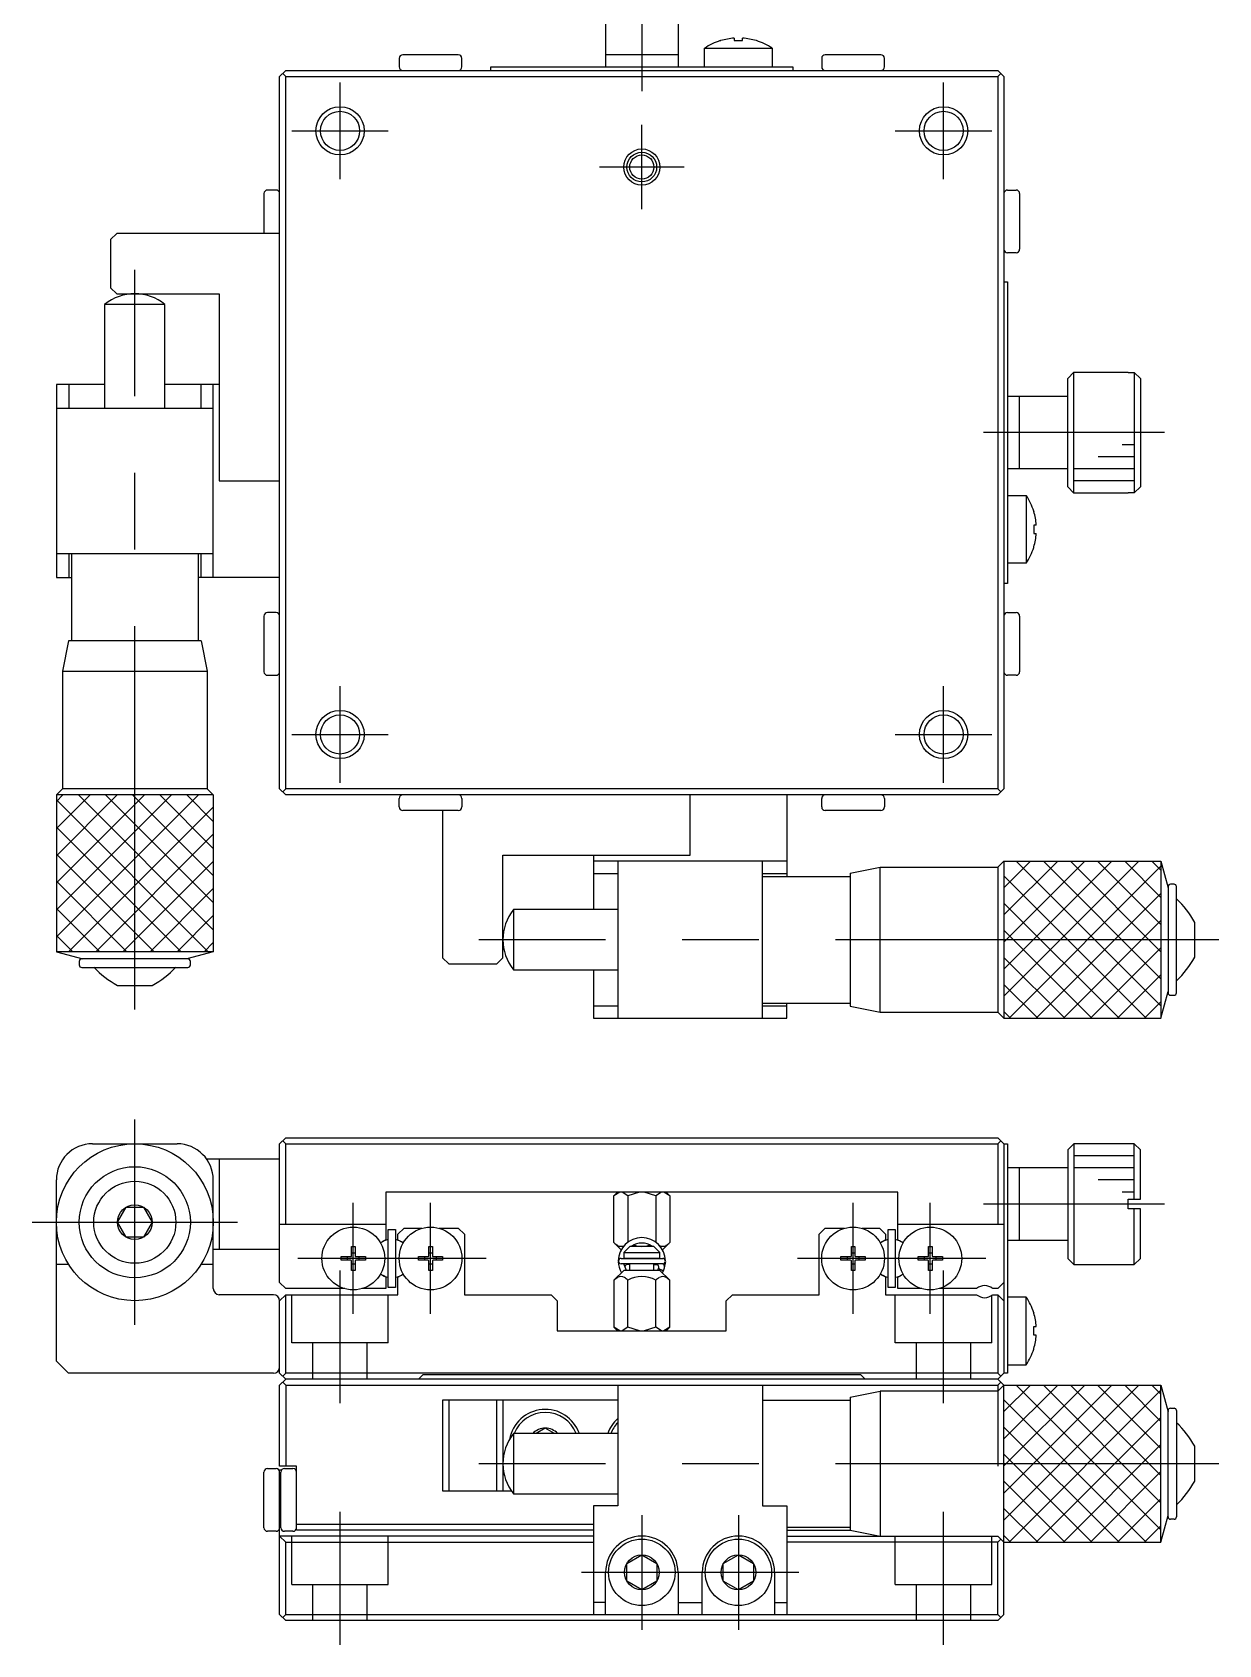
# Model space of a CAD drawing. Extents: x 1 to 335, y -2 to 215.
# Drawn here: x 63.4 to 161.7, y 8.5 to 142 of the extents above; entities that cross this region are included whole.
import ezdxf

# ---------------------------------------------------------------- set-up
doc = ezdxf.new("R2010")
doc.units = 0
doc.linetypes.add('CENTER', pattern=[50.8, 31.75, -6.35, 6.35, -6.35])
doc.linetypes.add('DASHED', pattern=[19.05, 12.7, -6.35])
doc.layers.get('0').update_dxf_attribs({"linetype": 'CONTINUOUS'})
doc.layers.add('CENTER', color=1, linetype='CENTER')

msp = doc.modelspace()

# ---------------------------------------------------------------- linework, layer by layer
at = {"color": 7, "linetype": 'CONTINUOUS'}
for p, q in [((110.89, 144.17), (110.89, 139.17)), ((116.89, 144.17), (116.89, 139.17)), ((119.09, 139.17), (119.09, 140.71)), ((119.09, 140.71), (124.69, 140.71)), ((120.39, 141.34), (120.44, 141.34)), ((121.54, 141.55), (121.54, 141.34)), ((121.54, 141.34), (122.24, 141.34)), ((122.24, 141.34), (122.24, 141.55)), ((123.39, 141.34), (123.35, 141.34)), ((124.69, 140.71), (124.69, 139.17)), ((93.79, 139.87), (93.79, 139.17)), ((98.69, 140.17), (94.09, 140.17)), ((98.99, 139.17), (98.99, 139.87)), ((101.39, 138.87), (101.39, 139.17)), ((101.39, 139.17), (126.39, 139.17)), ((116.89, 140.17), (110.89, 140.17)), ((126.39, 139.17), (126.39, 138.87)), ((128.79, 139.87), (128.79, 139.17)), ((133.69, 140.17), (129.09, 140.17)), ((133.99, 139.17), (133.99, 139.87)), ((83.89, 138.37), (84.39, 138.87)), ((83.89, 79.37), (83.89, 138.37)), ((84.39, 138.37), (84.14, 138.62)), ((84.39, 138.87), (143.39, 138.87)), ((84.39, 79.37), (84.39, 138.37)), ((84.39, 138.37), (143.39, 138.37)), ((143.39, 138.87), (143.89, 138.37)), ((143.39, 138.37), (143.64, 138.62)), ((143.39, 138.37), (143.39, 79.37)), ((143.89, 138.37), (143.89, 79.37)), ((82.59, 128.67), (82.59, 125.37)), ((83.59, 128.97), (82.89, 128.97)), ((144.19, 128.97), (144.89, 128.97)), ((145.19, 128.67), (145.19, 124.07)), ((70.39, 125.37), (69.89, 124.87)), ((69.89, 124.87), (69.89, 120.87)), ((83.89, 125.37), (70.39, 125.37)), ((144.89, 123.77), (144.19, 123.77)), ((69.89, 120.87), (70.39, 120.37)), ((70.39, 120.37), (78.89, 120.37)), ((78.89, 120.37), (78.89, 104.87)), ((143.89, 121.37), (144.19, 121.37)), ((144.19, 121.37), (144.19, 96.37)), ((74.39, 119.49), (69.39, 119.49)), ((69.39, 119.49), (69.39, 110.87)), ((74.39, 110.87), (74.39, 119.49)), ((149.19, 113.37), (149.69, 113.87)), ((149.69, 103.87), (149.69, 113.87)), ((149.69, 113.87), (154.19, 113.87)), ((154.19, 113.87), (154.19, 113.86)), ((154.19, 113.86), (154.69, 113.86)), ((154.69, 113.86), (154.69, 103.89)), ((154.69, 113.86), (155.19, 113.35)), ((69.39, 112.87), (65.39, 112.87)), ((65.39, 112.87), (65.39, 96.87)), ((66.42, 112.87), (66.42, 110.87)), ((78.89, 112.87), (74.39, 112.87)), ((77.37, 112.87), (77.37, 110.87)), ((78.39, 96.87), (78.39, 112.87)), ((149.19, 104.37), (149.19, 113.37)), ((155.19, 113.35), (155.19, 104.39)), ((78.39, 110.87), (65.39, 110.87)), ((149.19, 111.87), (144.19, 111.87)), ((145.19, 105.87), (145.19, 111.87)), ((149.19, 105.87), (144.19, 105.87)), ((78.89, 104.87), (83.89, 104.87)), ((149.69, 103.87), (149.19, 104.37)), ((155.19, 104.39), (154.69, 103.89)), ((144.19, 103.67), (145.74, 103.67)), ((145.74, 103.67), (145.74, 98.07)), ((154.19, 103.87), (149.69, 103.87)), ((154.69, 103.89), (154.19, 103.89)), ((154.19, 103.89), (154.19, 103.87)), ((146.36, 102.37), (146.36, 102.33)), ((146.57, 101.22), (146.36, 101.22)), ((146.36, 101.22), (146.36, 100.52)), ((146.36, 100.52), (146.57, 100.52)), ((65.39, 98.87), (78.39, 98.87)), ((66.42, 98.87), (66.42, 96.87)), ((66.64, 98.87), (66.64, 91.62)), ((77.14, 98.87), (77.14, 91.62)), ((77.37, 98.87), (77.37, 96.87)), ((146.36, 99.37), (146.36, 99.41)), ((145.74, 98.07), (144.19, 98.07)), ((65.39, 96.87), (66.64, 96.87)), ((83.89, 96.87), (77.14, 96.87)), ((144.19, 96.37), (143.89, 96.37)), ((82.59, 93.67), (82.59, 89.07)), ((83.59, 93.97), (82.89, 93.97)), ((144.19, 93.97), (144.89, 93.97)), ((145.19, 93.67), (145.19, 89.07)), ((66.39, 91.62), (65.89, 89.12)), ((77.39, 91.62), (66.39, 91.62)), ((77.39, 91.62), (77.89, 89.12)), ((65.89, 89.12), (65.89, 79.37)), ((65.89, 89.12), (77.89, 89.12)), ((77.89, 89.12), (77.89, 79.37)), ((82.89, 88.77), (83.59, 88.77)), ((144.89, 88.77), (144.19, 88.77)), ((65.89, 79.37), (65.39, 78.87)), ((65.39, 78.87), (65.39, 65.87)), ((78.39, 78.87), (65.39, 78.87)), ((77.89, 79.37), (65.89, 79.37)), ((77.89, 79.37), (78.39, 78.87)), ((78.39, 78.87), (78.39, 65.87)), ((84.39, 78.87), (83.89, 79.37)), ((84.39, 79.37), (84.14, 79.12)), ((143.39, 79.37), (84.39, 79.37)), ((143.39, 78.87), (84.39, 78.87)), ((117.89, 73.87), (117.89, 78.87)), ((125.89, 78.87), (125.89, 72.12)), ((143.39, 79.37), (143.64, 79.12)), ((143.89, 79.37), (143.39, 78.87)), ((93.79, 77.87), (93.79, 78.57)), ((98.69, 77.57), (94.09, 77.57)), ((97.39, 77.57), (97.39, 65.37)), ((98.99, 78.57), (98.99, 77.87)), ((128.79, 77.87), (128.79, 78.57)), ((133.69, 77.57), (129.09, 77.57)), ((133.99, 78.57), (133.99, 77.87)), ((102.39, 65.37), (102.39, 73.87)), ((102.39, 73.87), (117.89, 73.87)), ((109.89, 73.87), (109.89, 69.37)), ((125.89, 73.37), (109.89, 73.37)), ((109.89, 72.35), (111.89, 72.35)), ((111.89, 73.37), (111.89, 60.37)), ((123.89, 60.37), (123.89, 73.37)), ((123.89, 72.35), (125.89, 72.35)), ((131.14, 72.37), (133.64, 72.87)), ((131.14, 72.37), (131.14, 61.37)), ((133.64, 72.87), (143.39, 72.87)), ((133.64, 60.87), (133.64, 72.87)), ((143.39, 72.87), (143.89, 73.37)), ((143.39, 72.87), (143.39, 60.87)), ((143.89, 73.37), (156.89, 73.37)), ((143.89, 73.37), (143.89, 60.37)), ((156.89, 73.37), (157.48, 71.17)), ((156.89, 73.37), (156.89, 60.37)), ((123.89, 72.12), (131.14, 72.12)), ((157.48, 71.27), (157.48, 62.47)), ((157.98, 71.47), (157.68, 71.47)), ((158.18, 62.47), (158.18, 71.27)), ((103.27, 69.37), (103.27, 64.37)), ((111.89, 69.37), (103.27, 69.37)), ((159.69, 65.43), (159.69, 68.31)), ((65.39, 65.87), (67.59, 65.28)), ((78.39, 65.87), (65.39, 65.87)), ((78.39, 65.87), (76.19, 65.28)), ((67.29, 65.08), (67.29, 64.78)), ((76.29, 65.28), (67.49, 65.28)), ((67.49, 64.58), (76.29, 64.58)), ((76.49, 64.78), (76.49, 65.08)), ((97.39, 65.37), (97.89, 64.87)), ((97.89, 64.87), (101.89, 64.87)), ((101.89, 64.87), (102.39, 65.37)), ((103.27, 64.37), (111.89, 64.37)), ((109.89, 64.37), (109.89, 60.37)), ((70.45, 63.07), (73.34, 63.07)), ((123.89, 61.62), (131.14, 61.62)), ((125.89, 60.37), (125.89, 61.62)), ((156.89, 60.37), (157.48, 62.57)), ((157.68, 62.27), (157.98, 62.27)), ((109.89, 61.39), (111.89, 61.39)), ((109.89, 60.37), (125.89, 60.37)), ((123.89, 61.39), (125.89, 61.39)), ((131.14, 61.37), (133.64, 60.87)), ((133.64, 60.87), (143.39, 60.87)), ((143.39, 60.87), (143.89, 60.37)), ((143.89, 60.37), (156.89, 60.37)), ((68.39, 49.97), (75.39, 49.97)), ((83.89, 49.97), (84.39, 50.47)), ((83.89, 38.47), (83.89, 49.97)), ((84.39, 49.97), (84.14, 50.22)), ((84.39, 50.47), (143.39, 50.47)), ((84.39, 43.27), (84.39, 49.97)), ((84.39, 49.97), (143.39, 49.97)), ((143.39, 50.47), (143.89, 49.97)), ((143.39, 49.97), (143.64, 50.22)), ((143.39, 49.97), (143.39, 43.27)), ((143.89, 49.97), (144.19, 49.97)), ((143.89, 49.97), (143.89, 30.97)), ((144.19, 49.97), (144.19, 30.97)), ((149.69, 49.97), (149.19, 49.47)), ((149.19, 49.47), (149.19, 40.47)), ((149.69, 49.97), (149.69, 39.97)), ((154.69, 49.97), (149.69, 49.97)), ((154.69, 45.37), (154.69, 49.97)), ((155.19, 49.47), (154.69, 49.97)), ((155.19, 45.37), (155.19, 49.47)), ((77.83, 48.72), (83.89, 48.72)), ((78.89, 48.72), (78.89, 41.22)), ((65.39, 31.97), (65.39, 46.97)), ((78.39, 37.97), (78.39, 46.97)), ((149.19, 47.97), (144.19, 47.97)), ((145.19, 41.97), (145.19, 47.97)), ((135.09, 45.97), (92.69, 45.97)), ((92.69, 45.97), (92.69, 42.02)), ((112.06, 45.97), (111.58, 45.67)), ((111.58, 45.67), (111.88, 45.97)), ((111.58, 41.78), (111.58, 45.67)), ((112.74, 45.67), (112.26, 45.97)), ((113.7, 45.97), (112.74, 45.67)), ((112.74, 45.67), (112.74, 41.82)), ((115.05, 45.67), (114.09, 45.97)), ((115.53, 45.97), (115.05, 45.67)), ((115.05, 45.67), (115.05, 41.82)), ((116.2, 45.67), (115.72, 45.97)), ((115.9, 45.97), (116.2, 45.67)), ((116.2, 45.67), (116.2, 41.78)), ((135.09, 42.02), (135.09, 45.97)), ((70.45, 43.47), (71.17, 44.72)), ((71.17, 44.72), (72.62, 44.72)), ((72.62, 44.72), (73.34, 43.47)), ((154.19, 44.57), (154.19, 45.37)), ((154.19, 45.37), (155.19, 45.37)), ((155.19, 44.57), (154.19, 44.57)), ((154.69, 39.97), (154.69, 44.57)), ((155.19, 40.47), (155.19, 44.57)), ((71.17, 42.22), (70.45, 43.47)), ((73.34, 43.47), (72.62, 42.22)), ((92.69, 43.27), (83.89, 43.27)), ((92.89, 38.07), (92.89, 42.87)), ((92.89, 42.87), (93.49, 42.87)), ((93.49, 42.87), (93.49, 38.07)), ((93.69, 42.47), (94.19, 42.97)), ((94.19, 42.97), (95.68, 42.97)), ((97.11, 42.97), (98.69, 42.97)), ((98.69, 42.97), (99.19, 42.47)), ((128.59, 42.47), (129.09, 42.97)), ((129.09, 42.97), (130.68, 42.97)), ((132.11, 42.97), (133.59, 42.97)), ((133.59, 42.97), (134.09, 42.47)), ((134.29, 38.07), (134.29, 42.87)), ((134.29, 42.87), (134.89, 42.87)), ((134.89, 42.87), (134.89, 38.07)), ((143.89, 43.27), (135.09, 43.27)), ((72.62, 42.22), (71.17, 42.22)), ((89.85, 40.68), (89.85, 41.47)), ((89.85, 41.47), (90.14, 41.47)), ((90.14, 41.47), (90.14, 40.68)), ((92.69, 42.02), (92.47, 41.89)), ((93.69, 42.02), (93.69, 42.47)), ((93.69, 42.02), (93.99, 41.85)), ((96.25, 40.68), (96.25, 41.47)), ((96.25, 41.47), (96.54, 41.47)), ((96.54, 41.47), (96.54, 40.68)), ((99.19, 42.47), (99.19, 37.47)), ((112.18, 41.18), (111.58, 41.78)), ((112.89, 41.47), (112.39, 40.97)), ((114.89, 41.47), (112.89, 41.47)), ((115.39, 40.97), (114.89, 41.47)), ((116.2, 41.78), (115.6, 41.18)), ((128.59, 37.47), (128.59, 42.47)), ((131.25, 40.68), (131.25, 41.47)), ((131.25, 41.47), (131.54, 41.47)), ((131.54, 41.47), (131.54, 40.68)), ((134.09, 42.02), (133.87, 41.89)), ((134.09, 42.47), (134.09, 42.02)), ((135.09, 42.02), (135.39, 41.85)), ((137.65, 40.68), (137.65, 41.47)), ((137.65, 41.47), (137.94, 41.47)), ((137.94, 41.47), (137.94, 40.68)), ((149.19, 41.97), (144.19, 41.97)), ((83.89, 41.22), (78.39, 41.22)), ((88.99, 40.33), (88.99, 40.62)), ((88.99, 40.62), (89.79, 40.62)), ((89.79, 40.33), (88.99, 40.33)), ((89.52, 40.33), (89.52, 40.62)), ((89.85, 40.94), (90.14, 40.94)), ((89.85, 39.47), (89.85, 40.27)), ((90.14, 40.27), (90.14, 39.47)), ((90.2, 40.62), (90.99, 40.62)), ((90.99, 40.33), (90.2, 40.33)), ((90.46, 40.62), (90.46, 40.33)), ((90.99, 40.62), (90.99, 40.33)), ((95.39, 40.33), (95.39, 40.62)), ((95.39, 40.62), (96.19, 40.62)), ((96.19, 40.33), (95.39, 40.33)), ((95.92, 40.33), (95.92, 40.62)), ((96.25, 40.94), (96.54, 40.94)), ((96.25, 39.47), (96.25, 40.27)), ((96.54, 40.27), (96.54, 39.47)), ((96.6, 40.62), (97.39, 40.62)), ((97.39, 40.33), (96.6, 40.33)), ((96.86, 40.62), (96.86, 40.33)), ((97.39, 40.62), (97.39, 40.33)), ((112.17, 40.47), (115.62, 40.47)), ((112.39, 40.97), (115.39, 40.97)), ((112.39, 40.97), (112.39, 40.47)), ((115.39, 40.47), (112.39, 40.47)), ((115.39, 40.47), (115.39, 40.97)), ((115.84, 40.21), (115.74, 39.7)), ((130.39, 40.33), (130.39, 40.62)), ((130.39, 40.62), (131.19, 40.62)), ((131.19, 40.33), (130.39, 40.33)), ((130.92, 40.33), (130.92, 40.62)), ((131.25, 40.94), (131.54, 40.94)), ((131.25, 39.47), (131.25, 40.27)), ((131.54, 40.27), (131.54, 39.47)), ((131.6, 40.62), (132.39, 40.62)), ((132.39, 40.33), (131.6, 40.33)), ((131.86, 40.62), (131.86, 40.33)), ((132.39, 40.62), (132.39, 40.33)), ((136.79, 40.33), (136.79, 40.62)), ((136.79, 40.62), (137.59, 40.62)), ((137.59, 40.33), (136.79, 40.33)), ((137.32, 40.33), (137.32, 40.62)), ((137.65, 40.94), (137.94, 40.94)), ((137.65, 39.47), (137.65, 40.27)), ((137.94, 40.27), (137.94, 39.47)), ((138, 40.62), (138.79, 40.62)), ((138.79, 40.33), (138, 40.33)), ((138.26, 40.62), (138.26, 40.33)), ((138.79, 40.62), (138.79, 40.33)), ((149.19, 40.47), (149.69, 39.97)), ((154.69, 39.97), (155.19, 40.47)), ((66.42, 39.97), (65.39, 39.97)), ((78.39, 39.97), (77.37, 39.97)), ((90.14, 40), (89.85, 40)), ((90.14, 39.47), (89.85, 39.47)), ((92.69, 38.92), (92.47, 39.05)), ((92.69, 38.92), (92.69, 37.97)), ((93.69, 38.92), (93.99, 39.09)), ((93.69, 37.47), (93.69, 38.92)), ((96.54, 40), (96.25, 40)), ((96.54, 39.47), (96.25, 39.47)), ((112.39, 39.47), (111.58, 38.66)), ((115.62, 40.02), (112.17, 40.02)), ((115.39, 39.47), (112.39, 39.47)), ((112.61, 39.47), (112.41, 40.02)), ((112.89, 39.97), (112.61, 39.97)), ((112.89, 39.47), (112.89, 40.02)), ((114.89, 39.47), (114.89, 40.02)), ((114.89, 39.97), (115.18, 39.97)), ((115.18, 39.47), (115.27, 39.65)), ((115.27, 39.64), (115.27, 39.65)), ((115.28, 39.63), (115.27, 39.64)), ((115.27, 39.64), (115.27, 39.64)), ((115.29, 39.62), (115.28, 39.63)), ((115.28, 39.63), (115.28, 39.63)), ((115.3, 39.61), (115.29, 39.62)), ((115.31, 39.61), (115.3, 39.61)), ((115.32, 39.6), (115.31, 39.61)), ((115.33, 39.6), (115.32, 39.6)), ((115.33, 39.59), (115.33, 39.6)), ((115.35, 39.59), (115.33, 39.59)), ((115.38, 39.57), (115.35, 39.59)), ((115.41, 39.55), (115.38, 39.57)), ((116.2, 38.66), (115.39, 39.47)), ((115.44, 39.54), (115.41, 39.55)), ((115.48, 39.52), (115.44, 39.54)), ((115.51, 39.51), (115.48, 39.52)), ((115.55, 39.49), (115.51, 39.51)), ((115.58, 39.48), (115.55, 39.49)), ((115.6, 39.48), (115.58, 39.48)), ((115.59, 39.28), (115.68, 39.47)), ((115.61, 39.47), (115.6, 39.48)), ((115.62, 39.47), (115.61, 39.47)), ((115.63, 39.47), (115.62, 39.47)), ((115.64, 39.47), (115.63, 39.47)), ((115.65, 39.46), (115.64, 39.47)), ((115.66, 39.46), (115.65, 39.46)), ((115.67, 39.46), (115.66, 39.46)), ((115.68, 39.46), (115.67, 39.46)), ((115.67, 39.46), (115.67, 39.46)), ((115.68, 40.03), (115.69, 40.02)), ((115.69, 39.5), (115.68, 39.47)), ((115.68, 39.47), (115.68, 39.47)), ((115.68, 39.47), (115.68, 39.46)), ((115.69, 40.02), (115.7, 39.99)), ((115.72, 39.57), (115.69, 39.5)), ((115.7, 39.99), (115.71, 39.95)), ((115.71, 39.95), (115.72, 39.92)), ((115.72, 39.92), (115.73, 39.88)), ((115.73, 39.64), (115.72, 39.6)), ((115.72, 39.6), (115.72, 39.57)), ((115.73, 39.88), (115.73, 39.85)), ((115.73, 39.85), (115.74, 39.81)), ((115.74, 39.67), (115.73, 39.64)), ((115.74, 39.81), (115.74, 39.78)), ((115.74, 39.78), (115.74, 39.74)), ((115.74, 39.74), (115.74, 39.71)), ((115.74, 39.71), (115.74, 39.67)), ((131.54, 40), (131.25, 40)), ((131.54, 39.47), (131.25, 39.47)), ((134.09, 38.92), (133.87, 39.05)), ((134.09, 38.92), (134.09, 37.47)), ((135.09, 38.92), (135.39, 39.09)), ((135.09, 37.97), (135.09, 38.92)), ((137.94, 40), (137.65, 40)), ((137.94, 39.47), (137.65, 39.47)), ((149.69, 39.97), (154.69, 39.97)), ((83.39, 37.47), (78.89, 37.47)), ((84.39, 37.97), (83.89, 38.47)), ((83.89, 36.97), (84.39, 37.47)), ((89.28, 37.97), (84.39, 37.97)), ((84.39, 30.97), (84.39, 37.47)), ((84.39, 37.47), (93.69, 37.47)), ((92.69, 37.97), (90.71, 37.97)), ((93.49, 38.07), (92.89, 38.07)), ((99.19, 37.47), (106.39, 37.47)), ((106.39, 37.47), (106.89, 36.97)), ((111.58, 38.66), (111.58, 34.77)), ((112.74, 34.77), (112.74, 38.66)), ((115.05, 34.77), (115.05, 38.66)), ((116.2, 34.77), (116.2, 38.66)), ((120.89, 36.97), (121.39, 37.47)), ((121.39, 37.47), (128.59, 37.47)), ((134.09, 37.47), (141.63, 37.47)), ((134.89, 38.07), (134.29, 38.07)), ((137.08, 37.97), (135.09, 37.97)), ((141.63, 37.97), (138.51, 37.97)), ((143.39, 37.97), (142.96, 37.97)), ((142.96, 37.47), (143.39, 37.47)), ((143.89, 38.47), (143.39, 37.97)), ((143.39, 37.47), (143.39, 30.97)), ((143.39, 37.47), (143.89, 36.97)), ((83.89, 30.97), (83.89, 36.97)), ((106.89, 36.97), (106.89, 34.47)), ((120.89, 34.47), (120.89, 36.97)), ((145.74, 37.27), (144.19, 37.27)), ((145.74, 31.67), (145.74, 37.27)), ((112.06, 34.47), (111.58, 34.77)), ((111.58, 34.77), (111.88, 34.47)), ((112.74, 34.77), (112.26, 34.47)), ((113.7, 34.47), (112.74, 34.77)), ((115.05, 34.77), (114.09, 34.47)), ((115.53, 34.47), (115.05, 34.77)), ((116.2, 34.77), (115.72, 34.47)), ((115.9, 34.47), (116.2, 34.77)), ((146.36, 35.97), (146.36, 35.93)), ((146.36, 34.12), (146.36, 34.82)), ((146.36, 34.82), (146.57, 34.82)), ((106.89, 34.47), (120.89, 34.47)), ((146.57, 34.12), (146.36, 34.12)), ((146.36, 32.97), (146.36, 33.01)), ((66.39, 30.97), (65.39, 31.97)), ((83.39, 30.97), (66.39, 30.97)), ((84.39, 30.47), (83.89, 30.97)), ((84.39, 30.97), (84.14, 30.72)), ((143.39, 30.97), (84.39, 30.97)), ((95.74, 30.82), (95.39, 30.47)), ((132.04, 30.82), (95.74, 30.82)), ((132.39, 30.47), (132.04, 30.82)), ((143.39, 30.97), (143.64, 30.72)), ((143.89, 30.97), (143.39, 30.47)), ((144.19, 30.97), (143.89, 30.97)), ((144.19, 31.67), (145.74, 31.67)), ((83.89, 29.97), (84.39, 30.47)), ((83.89, 23.27), (83.89, 29.97)), ((84.39, 29.97), (84.14, 30.22)), ((143.39, 30.47), (84.39, 30.47)), ((95.39, 30.47), (84.39, 30.47)), ((84.39, 29.97), (84.39, 23.27)), ((84.39, 29.97), (143.39, 29.97)), ((111.89, 29.97), (111.89, 19.97)), ((123.89, 29.97), (123.89, 19.97)), ((131.14, 28.97), (133.64, 29.47)), ((143.39, 30.47), (132.39, 30.47)), ((143.39, 29.47), (133.64, 29.47)), ((133.64, 29.47), (133.64, 17.47)), ((143.89, 29.97), (143.39, 30.47)), ((143.39, 29.97), (143.64, 30.22)), ((143.39, 29.97), (143.39, 23.27)), ((143.39, 29.47), (143.89, 29.97)), ((143.89, 10.97), (143.89, 29.97)), ((143.89, 29.97), (156.89, 29.97)), ((143.89, 16.97), (143.89, 29.97)), ((156.89, 29.97), (157.48, 27.77)), ((156.89, 16.97), (156.89, 29.97)), ((111.89, 28.72), (97.39, 28.72)), ((97.39, 28.72), (97.39, 21.22)), ((97.89, 28.72), (97.89, 21.22)), ((101.89, 21.22), (101.89, 28.72)), ((102.39, 28.72), (102.39, 21.22)), ((123.89, 28.72), (131.14, 28.72)), ((131.14, 28.97), (131.14, 17.97)), ((157.68, 28.07), (157.98, 28.07)), ((157.48, 19.07), (157.48, 27.87)), ((158.18, 27.87), (158.18, 19.07)), ((111.89, 25.97), (103.27, 25.97)), ((103.27, 25.97), (103.27, 20.97)), ((105.89, 26.42), (105.13, 25.97)), ((106.66, 25.97), (105.89, 26.42)), ((159.69, 22.03), (159.69, 24.92)), ((82.59, 18.17), (82.59, 22.77)), ((82.89, 23.07), (83.59, 23.07)), ((85.29, 23.27), (83.89, 23.27)), ((83.89, 10.97), (83.89, 22.97)), ((83.89, 22.97), (84.07, 22.97)), ((83.99, 18.17), (83.99, 22.77)), ((84.29, 23.07), (84.99, 23.07)), ((85.22, 22.97), (85.29, 22.97)), ((85.29, 17.97), (85.29, 23.27)), ((83.89, 22.47), (83.99, 22.47)), ((83.89, 22.02), (83.99, 22.02)), ((83.89, 21.89), (83.99, 21.89)), ((83.89, 20.47), (83.99, 20.47)), ((97.39, 21.22), (103.09, 21.22)), ((103.27, 20.97), (111.89, 20.97)), ((83.89, 19.05), (83.99, 19.05)), ((83.89, 18.92), (83.99, 18.92)), ((111.89, 19.97), (109.89, 19.97)), ((109.89, 19.97), (109.89, 10.97)), ((123.89, 19.97), (125.89, 19.97)), ((125.89, 19.97), (125.89, 10.97)), ((156.89, 16.97), (157.48, 19.17)), ((157.98, 18.87), (157.68, 18.87)), ((83.59, 17.87), (82.89, 17.87)), ((109.89, 17.47), (83.89, 17.47)), ((84.39, 16.97), (83.89, 17.47)), ((84.99, 17.87), (84.29, 17.87)), ((85.29, 18.47), (109.89, 18.47)), ((109.89, 17.97), (85.29, 17.97)), ((125.89, 18.22), (131.14, 18.22)), ((125.89, 17.97), (131.14, 17.97)), ((125.89, 17.47), (143.39, 17.47)), ((131.14, 17.97), (133.64, 17.47)), ((143.39, 17.47), (143.89, 16.97)), ((84.39, 10.97), (84.39, 16.97)), ((84.39, 16.97), (109.89, 16.97)), ((143.39, 16.97), (125.89, 16.97)), ((143.39, 16.97), (143.64, 17.22)), ((143.39, 10.97), (143.39, 16.97)), ((143.89, 16.97), (156.89, 16.97)), ((112.64, 15.19), (113.89, 15.92)), ((112.64, 13.75), (112.64, 15.19)), ((113.89, 15.92), (115.14, 15.19)), ((115.14, 15.19), (115.14, 13.75)), ((120.64, 15.19), (121.89, 15.92)), ((120.64, 13.75), (120.64, 15.19)), ((121.89, 15.92), (123.14, 15.19)), ((123.14, 15.19), (123.14, 13.75)), ((110.89, 10.97), (110.89, 14.47)), ((113.89, 13.03), (112.64, 13.75)), ((115.14, 13.75), (113.89, 13.03)), ((116.89, 14.47), (116.89, 10.97)), ((118.89, 10.97), (118.89, 14.47)), ((121.89, 13.03), (120.64, 13.75)), ((123.14, 13.75), (121.89, 13.03)), ((124.89, 14.47), (124.89, 10.97)), ((84.39, 10.47), (83.89, 10.97)), ((84.39, 10.97), (84.14, 10.72)), ((84.39, 10.97), (143.39, 10.97)), ((110.89, 11.97), (109.89, 11.97)), ((116.89, 11.97), (118.89, 11.97)), ((124.89, 11.97), (125.89, 11.97)), ((143.39, 10.47), (143.89, 10.97)), ((143.39, 10.97), (143.64, 10.72)), ((143.39, 10.47), (84.39, 10.47))]:
    msp.add_line(p, q, dxfattribs=at)
at = {"color": 3, "linetype": 'CONTINUOUS'}
for p, q in [((154.69, 106.87), (151.69, 106.87)), ((154.69, 107.87), (153.69, 107.87)), ((154.69, 105.87), (149.69, 105.87)), ((154.69, 104.87), (149.69, 104.87)), ((65.39, 78.32), (65.94, 78.87)), ((65.39, 76.08), (68.19, 78.87)), ((65.39, 73.83), (70.43, 78.87)), ((65.39, 71.59), (72.68, 78.87)), ((65.39, 69.34), (74.92, 78.87)), ((65.39, 67.1), (77.17, 78.87)), ((67.22, 78.87), (78.39, 67.69)), ((69.46, 78.87), (78.39, 69.94)), ((71.71, 78.87), (78.39, 72.18)), ((73.95, 78.87), (78.39, 74.43)), ((76.2, 78.87), (78.39, 76.67)), ((65.39, 78.45), (77.97, 65.87)), ((66.41, 65.87), (78.39, 77.85)), ((65.39, 76.2), (75.73, 65.87)), ((68.66, 65.87), (78.39, 75.61)), ((65.39, 73.96), (73.48, 65.87)), ((70.9, 65.87), (78.39, 73.36)), ((143.89, 71.17), (146.09, 73.37)), ((143.89, 68.93), (148.34, 73.37)), ((143.89, 66.68), (150.58, 73.37)), ((143.89, 64.44), (152.83, 73.37)), ((143.89, 62.19), (155.07, 73.37)), ((155.67, 60.37), (143.89, 72.15)), ((144.32, 60.37), (156.89, 72.95)), ((156.89, 61.39), (144.91, 73.37)), ((156.89, 63.64), (147.16, 73.37)), ((156.89, 65.88), (149.4, 73.37)), ((156.89, 68.13), (151.65, 73.37)), ((156.89, 70.37), (153.89, 73.37)), ((156.89, 72.62), (156.14, 73.37)), ((65.39, 71.71), (71.24, 65.87)), ((73.15, 65.87), (78.39, 71.12)), ((65.39, 69.47), (68.99, 65.87)), ((153.42, 60.37), (143.89, 69.9)), ((146.56, 60.37), (156.89, 70.7)), ((75.39, 65.87), (78.39, 68.87)), ((148.81, 60.37), (156.89, 68.46)), ((65.39, 67.22), (66.75, 65.87)), ((151.18, 60.37), (143.89, 67.66)), ((77.64, 65.87), (78.39, 66.63)), ((151.05, 60.37), (156.89, 66.21)), ((148.93, 60.37), (143.89, 65.41)), ((146.69, 60.37), (143.89, 63.17)), ((153.3, 60.37), (156.89, 63.97)), ((155.54, 60.37), (156.89, 61.72)), ((144.44, 60.37), (143.89, 60.92)), ((154.69, 48.97), (149.69, 48.97)), ((154.69, 47.97), (149.69, 47.97)), ((154.69, 46.97), (151.69, 46.97)), ((154.69, 45.97), (153.69, 45.97)), ((143.89, 27.78), (146.09, 29.97)), ((143.89, 25.53), (148.34, 29.97)), ((143.89, 23.28), (150.58, 29.97)), ((143.89, 21.04), (152.83, 29.97)), ((143.89, 18.79), (155.07, 29.97)), ((144.32, 16.97), (156.89, 29.55)), ((156.89, 17.99), (144.91, 29.97)), ((156.89, 20.24), (147.16, 29.97)), ((156.89, 22.48), (149.4, 29.97)), ((156.89, 24.73), (151.65, 29.97)), ((156.89, 26.97), (153.89, 29.97)), ((156.89, 29.22), (156.14, 29.97)), ((155.67, 16.97), (143.89, 28.75)), ((146.56, 16.97), (156.89, 27.31)), ((153.42, 16.97), (143.89, 26.5)), ((151.18, 16.97), (143.89, 24.26)), ((148.81, 16.97), (156.89, 25.06)), ((151.05, 16.97), (156.89, 22.82)), ((148.93, 16.97), (143.89, 22.01)), ((153.3, 16.97), (156.89, 20.57)), ((146.69, 16.97), (143.89, 19.77)), ((144.44, 16.97), (143.89, 17.52)), ((155.54, 16.97), (156.89, 18.32))]:
    msp.add_line(p, q, dxfattribs=at)
at = {"color": 3, "linetype": 'DASHED'}
for p, q in [((84.89, 33.47), (84.89, 37.47)), ((92.89, 33.47), (92.89, 37.47)), ((134.89, 33.47), (134.89, 37.47)), ((142.89, 33.47), (142.89, 37.42)), ((92.89, 33.47), (84.89, 33.47)), ((86.64, 30.47), (86.64, 33.47)), ((91.14, 30.47), (91.14, 33.47)), ((142.89, 33.47), (134.89, 33.47)), ((136.64, 30.47), (136.64, 33.47)), ((141.14, 30.47), (141.14, 33.47)), ((84.89, 13.47), (84.89, 17.47)), ((92.89, 13.47), (92.89, 17.47)), ((134.89, 13.47), (134.89, 17.47)), ((142.89, 13.47), (142.89, 17.47)), ((84.89, 13.47), (92.89, 13.47)), ((86.64, 10.47), (86.64, 13.47)), ((91.14, 10.47), (91.14, 13.47)), ((134.89, 13.47), (142.89, 13.47)), ((136.64, 10.47), (136.64, 13.47)), ((141.14, 10.47), (141.14, 13.47))]:
    msp.add_line(p, q, dxfattribs=at)
at = {"color": 3, "linetype": 'CONTINUOUS'}
for centre, radius in [((88.89, 133.87), 2), ((138.89, 133.87), 2), ((113.89, 130.87), 1.5), ((88.89, 83.87), 2), ((138.89, 83.87), 2)]:
    msp.add_circle(centre, radius, dxfattribs=at)
at = {"color": 7, "linetype": 'CONTINUOUS'}
for centre, radius in [((88.89, 133.87), 1.62), ((138.89, 133.87), 1.62), ((113.89, 130.87), 1.23), ((113.89, 130.87), 1), ((88.89, 83.87), 1.62), ((138.89, 83.87), 1.62), ((71.89, 43.47), 6.5), ((71.89, 43.47), 4.6), ((71.89, 43.47), 3.4), ((71.89, 43.47), 1.44), ((89.99, 40.47), 2.6), ((96.39, 40.47), 2.6), ((131.39, 40.47), 2.6), ((137.79, 40.47), 2.6), ((113.89, 14.47), 2.75), ((121.89, 14.47), 2.75), ((113.89, 14.47), 1.44), ((121.89, 14.47), 1.44)]:
    msp.add_circle(centre, radius, dxfattribs=at)
for centre, radius, start, end in [((121.89, 136.57), 5, 107.4576, 124.0558), ((121.89, 136.57), 4.99, 94.0239, 107.0039), ((121.89, 136.57), 4.99, 72.9961, 85.9761), ((121.89, 136.57), 5, 55.9442, 72.5424), ((94.09, 139.87), 0.3, 90, 180), ((94.09, 139.17), 0.3, 180, 270), ((98.69, 139.87), 0.3, 0, 90), ((98.69, 139.17), 0.3, 270, 360), ((129.09, 139.87), 0.3, 90, 180), ((129.09, 139.17), 0.3, 180, 270), ((133.69, 139.87), 0.3, 0, 90), ((133.69, 139.17), 0.3, 270, 360), ((82.89, 128.67), 0.3, 90, 180), ((83.59, 128.67), 0.3, 0, 90), ((144.19, 128.67), 0.3, 90, 180), ((144.89, 128.67), 0.3, 360, 90), ((144.19, 124.07), 0.3, 180, 270), ((144.89, 124.07), 0.3, 270, 0), ((71.89, 116.37), 4, 51.3178, 128.6822), ((141.59, 100.87), 5, 17.4576, 34.0558), ((141.59, 100.87), 4.99, 4.0239, 17.0039), ((141.59, 100.87), 4.99, 342.9961, 355.9761), ((141.59, 100.87), 5, 325.9442, 342.5424), ((82.89, 93.67), 0.3, 90, 180), ((83.59, 93.67), 0.3, 360, 90), ((144.19, 93.67), 0.3, 90, 180), ((144.89, 93.67), 0.3, 360, 90), ((82.89, 89.07), 0.3, 180, 270), ((83.59, 89.07), 0.3, 270, 0), ((144.19, 89.07), 0.3, 180, 270), ((144.89, 89.07), 0.3, 270, 0), ((94.09, 78.57), 0.3, 90, 180), ((98.69, 78.57), 0.3, 0, 90), ((129.09, 78.57), 0.3, 90, 180), ((133.69, 78.57), 0.3, 0, 90), ((94.09, 77.87), 0.3, 180, 270), ((98.69, 77.87), 0.3, 270, 0), ((129.09, 77.87), 0.3, 180, 270), ((133.69, 77.87), 0.3, 270, 0), ((157.68, 71.27), 0.2, 90, 180), ((157.98, 71.27), 0.2, 0, 90), ((152.8, 64.55), 7.85, 28.6152, 46.7208), ((106.39, 66.87), 4, 141.3178, 218.6822), ((67.49, 65.08), 0.2, 90, 180), ((67.49, 64.78), 0.2, 180, 270), ((74.21, 69.97), 7.85, 223.2792, 241.3848), ((69.58, 69.97), 7.85, 298.6152, 316.7208), ((76.29, 65.08), 0.2, 360, 90), ((76.29, 64.78), 0.2, 270, 0), ((152.8, 69.19), 7.85, 313.2792, 331.3848), ((157.68, 62.47), 0.2, 180, 270), ((157.98, 62.47), 0.2, 270, 0), ((68.39, 46.97), 3, 90, 180), ((75.39, 46.97), 3, 360, 90), ((93.19, 40.47), 1.59, 100.8931, 126.1973), ((93.31, 40.36), 1.75, 118.6217, 127.006), ((93.19, 40.47), 1.59, 53.8027, 79.1069), ((93.08, 40.36), 1.75, 52.9941, 58.6215), ((112.63, 42.81), 1.46, 225.3886, 239.1199), ((112.16, 42.03), 0.554, 238.717, 300.9384), ((113.89, 40.25), 1.95, 0.7433, 179.2229), ((113.89, 40.25), 1.5, 54.7293, 125.2707), ((113.89, 43.78), 2.31, 252.5642, 287.4237), ((115.63, 42.03), 0.554, 239.0926, 301.283), ((115.16, 42.81), 1.46, 300.8801, 314.6127), ((134.59, 40.47), 1.59, 100.8931, 126.1973), ((134.71, 40.36), 1.75, 118.6217, 127.006), ((134.59, 40.47), 1.59, 53.8027, 79.1069), ((134.48, 40.36), 1.75, 52.9941, 58.6215), ((89.79, 40.68), 0.06, 270, 0), ((89.79, 40.27), 0.06, 0, 90), ((90.2, 40.68), 0.06, 180, 270), ((90.2, 40.27), 0.06, 90, 180), ((96.19, 40.68), 0.06, 270, 0), ((96.19, 40.27), 0.06, 0, 90), ((96.6, 40.68), 0.06, 180, 270), ((96.6, 40.27), 0.06, 90, 180), ((112.17, 40.25), 0.225, 90, 270), ((113.89, 40.25), 1.95, 180.7814, 209.7569), ((115.62, 40.25), 0.225, 270, 90), ((131.19, 40.68), 0.06, 270, 0), ((131.19, 40.27), 0.06, 0, 90), ((131.6, 40.68), 0.06, 180, 270), ((131.6, 40.27), 0.06, 90, 180), ((137.59, 40.68), 0.06, 270, 0), ((137.59, 40.27), 0.06, 0, 90), ((138, 40.68), 0.06, 180, 270), ((138, 40.27), 0.06, 90, 180), ((93.19, 40.47), 1.59, 233.8027, 259.1069), ((93.31, 40.59), 1.75, 232.994, 241.3783), ((93.19, 40.47), 1.59, 280.8931, 306.1973), ((93.08, 40.59), 1.75, 301.3785, 307.0059), ((112.63, 37.64), 1.46, 120.8801, 134.6139), ((112.16, 38.42), 0.554, 59.0926, 121.283), ((111.74, 37.69), 1.4, 44.1651, 59.4703), ((112.77, 39.75), 0.274, 89.6299, 174.6503), ((113.89, 36.66), 2.31, 60.0163, 119.9837), ((115.02, 39.75), 0.271, 336.8141, 90.7729), ((116.05, 37.69), 1.4, 120.5297, 135.8349), ((115.63, 38.42), 0.554, 58.717, 120.9074), ((115.16, 37.64), 1.46, 45.3873, 59.1199), ((134.59, 40.47), 1.59, 233.8027, 259.1069), ((134.71, 40.59), 1.75, 232.994, 241.3783), ((134.59, 40.47), 1.59, 280.8931, 306.1973), ((134.48, 40.59), 1.75, 301.3785, 307.0059), ((78.89, 37.97), 0.5, 180, 270), ((83.39, 36.97), 0.5, 0, 90), ((112.63, 37.64), 1.46, 135.3861, 135.3873), ((142.29, 37.22), 1, 48.5904, 131.4096), ((142.29, 38.22), 1, 228.5904, 311.4096), ((141.59, 34.47), 5, 17.4576, 34.0558), ((141.59, 34.47), 4.99, 4.0239, 17.0039), ((141.59, 34.47), 4.99, 342.9961, 355.9761), ((141.59, 34.47), 5, 325.9442, 342.5424), ((83.39, 31.47), 0.5, 270, 0), ((157.68, 27.87), 0.2, 90, 180), ((157.98, 27.87), 0.2, 0, 90), ((105.89, 24.97), 3, 19.4712, 170.1185), ((105.89, 24.97), 2.75, 21.3237, 158.6763), ((113.89, 24.97), 3, 131.8103, 160.5288), ((113.89, 24.97), 2.75, 136.6583, 158.6763), ((152.8, 21.15), 7.85, 28.6152, 46.7208), ((106.39, 23.47), 4, 141.3178, 218.6822), ((105.89, 24.97), 1.44, 43.8538, 136.1462), ((82.89, 22.77), 0.3, 90, 180), ((83.59, 22.77), 0.3, 360, 90), ((84.29, 22.77), 0.3, 90, 180), ((84.99, 22.77), 0.3, 0, 90), ((152.8, 25.79), 7.85, 313.2792, 331.3848), ((157.68, 19.07), 0.2, 180, 270), ((157.98, 19.07), 0.2, 270, 360), ((82.89, 18.17), 0.3, 180, 270), ((83.59, 18.17), 0.3, 270, 0), ((84.29, 18.17), 0.3, 180, 270), ((84.99, 18.17), 0.3, 270, 360), ((113.89, 14.47), 3, 0, 180), ((121.89, 14.47), 3, 0, 180)]:
    msp.add_arc(centre, radius, start, end, dxfattribs=at)
at = {"layer": 'CENTER', "color": 1, "linetype": 'CENTER'}
for p, q in [((113.89, 152.17), (113.89, 137.17)), ((88.89, 129.87), (88.89, 137.87)), ((138.89, 129.87), (138.89, 137.87)), ((84.89, 133.87), (92.89, 133.87)), ((113.89, 127.37), (113.89, 134.37)), ((134.89, 133.87), (142.89, 133.87)), ((117.39, 130.87), (110.39, 130.87)), ((71.89, 61.08), (71.89, 122.37)), ((157.19, 108.87), (142.19, 108.87)), ((88.89, 79.87), (88.89, 87.87)), ((138.89, 79.87), (138.89, 87.87)), ((84.89, 83.87), (92.89, 83.87)), ((134.89, 83.87), (142.89, 83.87)), ((161.68, 66.87), (100.39, 66.87)), ((71.89, 34.97), (71.89, 51.97)), ((89.99, 35.87), (89.99, 45.07)), ((96.39, 35.87), (96.39, 45.07)), ((131.39, 35.87), (131.39, 45.07)), ((137.79, 35.87), (137.79, 45.07)), ((157.19, 44.97), (142.19, 44.97)), ((63.39, 43.47), (80.39, 43.47)), ((100.99, 40.47), (85.39, 40.47)), ((142.39, 40.47), (126.79, 40.47)), ((88.89, 28.47), (88.89, 39.47)), ((138.89, 28.47), (138.89, 39.47)), ((161.68, 23.47), (100.39, 23.47)), ((88.89, 8.47), (88.89, 19.47)), ((113.89, 19.22), (113.89, 9.72)), ((121.89, 19.22), (121.89, 9.72)), ((138.89, 8.47), (138.89, 19.47)), ((126.89, 14.47), (108.89, 14.47))]:
    msp.add_line(p, q, dxfattribs=at)

doc.saveas('drawing.dxf')
